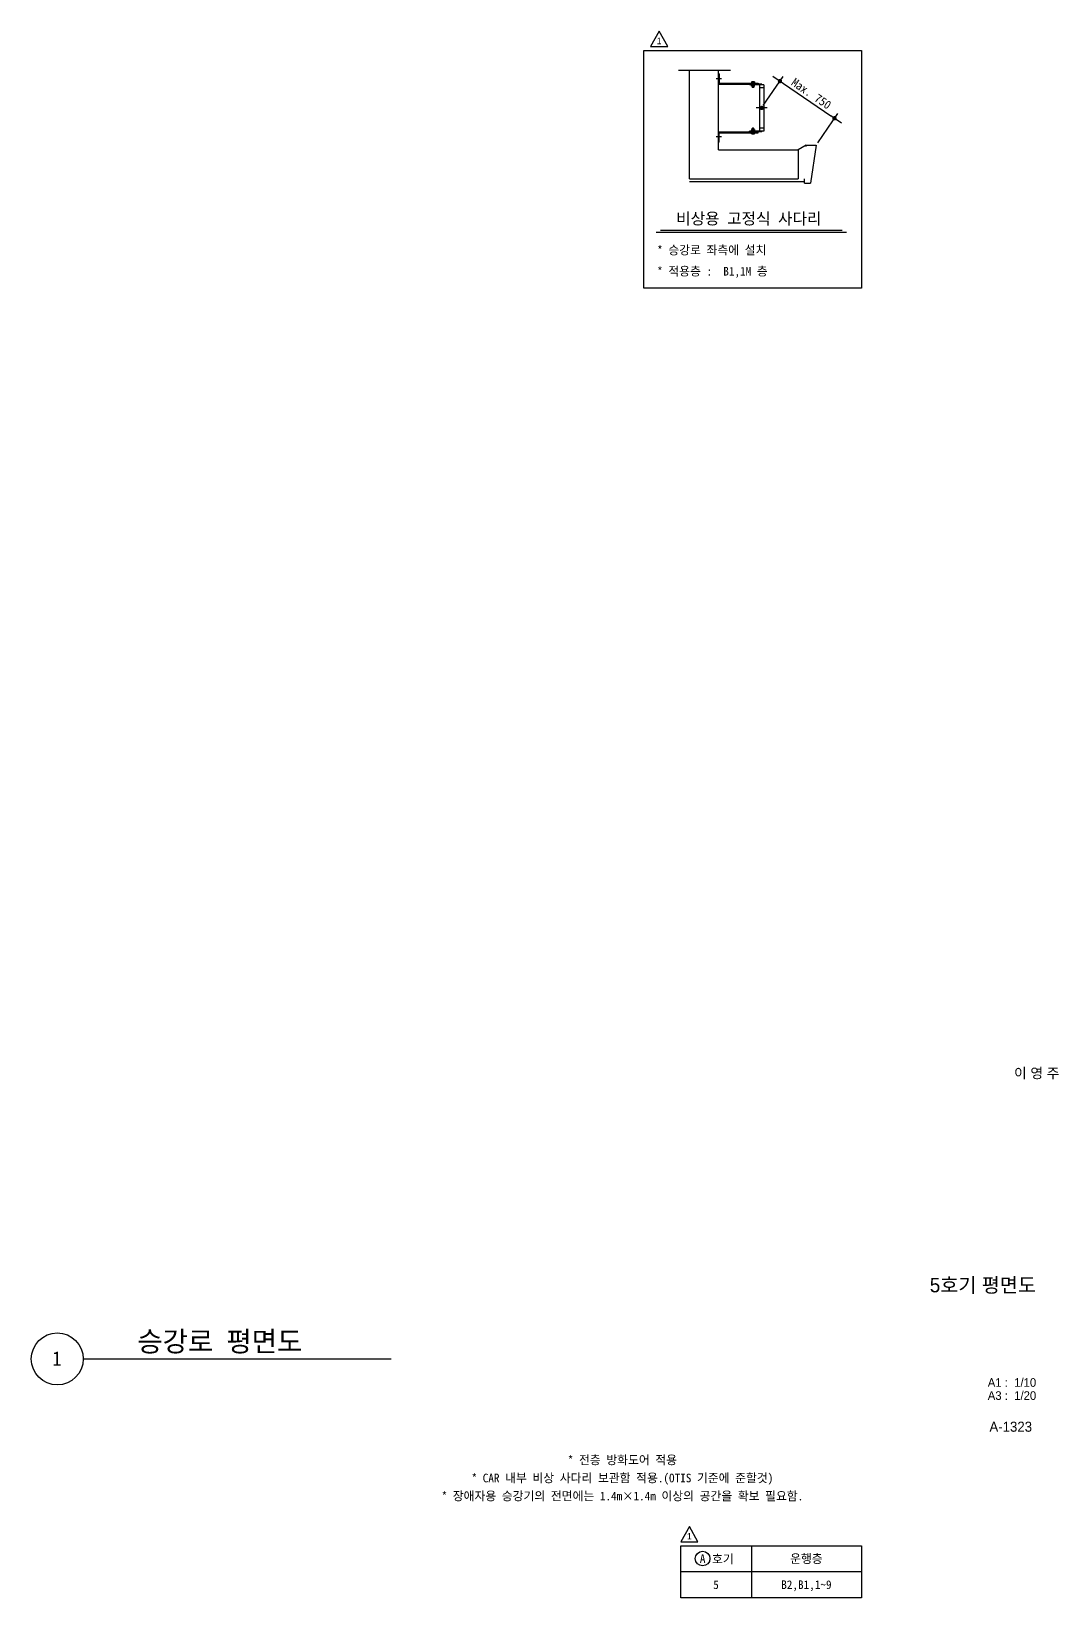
# Model space of a CAD drawing. Extents: x -9109 to 174251, y 57759 to 115528.
# Drawn here: x 146209 to 149770, y 110100 to 115528 of the extents above; entities that cross this region are included whole.
import ezdxf
from ezdxf.enums import TextEntityAlignment as Align

# ---------------------------------------------------------------- set-up
doc = ezdxf.new("R2010")
doc.units = 0
doc.header["$LTSCALE"] = 600
doc.header["$MEASUREMENT"] = 0
doc.linetypes.add('CENTER', pattern=[2, 1.25, -0.25, 0.25, -0.25])
doc.linetypes.add('PHANTOM', pattern=[2.5, 1.25, -0.25, 0.25, -0.25, 0.25, -0.25])
doc.layers.get('0').update_dxf_attribs({"linetype": 'CONTINUOUS'})
for name, color, linetype in [('1', 3, 'CONTINUOUS'), ('3', 1, 'CENTER'), ('4', 6, 'PHANTOM'), ('A-BORD-TEXT', 3, 'CONTINUOUS'), ('A-DIMS', 7, 'CONTINUOUS')]:
    doc.layers.add(name, color=color, linetype=linetype)
for name, color, linetype, lineweight in [('A-MKXS-TEXT1', 3, 'CONTINUOUS', 25), ('A-XXXX-SYMB', 7, 'CONTINUOUS', 25), ('A-XXXX-TABL', 7, 'CONTINUOUS', 25), ('A-XXXX-TXT1', 3, 'CONTINUOUS', 25)]:
    doc.layers.add(name, color=color, linetype=linetype, lineweight=lineweight)
doc.styles.add('HY울릉도L', font='')
doc.styles.add('OTIS', font='')
doc.styles.add('돋움체', font='')
doc.styles.add('맑은고딕', font='')
doc.styles.get('HY울릉도L').set_extended_font_data('Dotum')
doc.styles.get('OTIS').set_extended_font_data('Dotum')
doc.styles.get('돋움체').set_extended_font_data('DotumChe')
doc.styles.get('맑은고딕').set_extended_font_data('Dotum')
doc.dimstyles.new('CDIM', dxfattribs={"dimtxt": 3, "dimasz": 1.5, "dimexe": 2, "dimexo": 1, "dimgap": 1, "dimtad": 1, "dimdec": 0, "dimrnd": 0.5, "dimzin": 0, "dimdsep": 32, "dimlunit": 6, "dimtxsty": 'HY울릉도L', "dimblk1": '_CIDOT', "dimblk2": '_CIDOT', "dimsah": 1, "dimcen": 5.5, "dimclrd": 2, "dimclre": 2, "dimclrt": 7, "dimadec": 0, "dimazin": 0, "dimtfac": 1, "dimtdec": 0, "dimtix": 1, "dimtmove": 2, "dimatfit": 1, "dimldrblk": '_CIDOT', "dimfxl": 1, "dimtolj": 1, "dimtzin": 0, "dimlwd": -1, "dimarcsym": 0})

# ---------------------------------------------------------------- blocks, each defined once
blk = doc.blocks.new('A$C0DD524BE')
for p, q in [((0, 472), (0, 402)), ((6, 472), (0, 472)), ((6, 472), (6, 408)), ((0, 402), (275, 402)), ((6, 408), (275, 408)), ((300, 402), (215, 402)), ((215, 402), (215, 396)), ((300, 396), (215, 396)), ((231, 416), (229, 415)), ((229, 415), (229, 408)), ((251, 408), (229, 408)), ((231, 396), (229, 395)), ((229, 387), (229, 395)), ((231, 386), (229, 387)), ((249, 416), (231, 416)), ((231, 396), (249, 396)), ((231, 386), (249, 386)), ((234, 386), (234, 379)), ((246, 379), (234, 379)), ((235, 415), (235, 408)), ((235, 387), (235, 395)), ((244, 377), (236, 377)), ((245, 415), (245, 408)), ((245, 387), (245, 395)), ((246, 386), (246, 379)), ((249, 416), (251, 415)), ((249, 396), (251, 395)), ((249, 386), (251, 387)), ((251, 415), (251, 408)), ((251, 387), (251, 395)), ((275, 408), (275, 402)), ((315, 396), (285, 396)), ((285, 396), (285, 76)), ((300, 396), (300, 402)), ((315, 396), (315, 76)), ((0, 0), (0, 70)), ((0, 70), (275, 70)), ((6, 0), (0, 0)), ((6, 0), (6, 64)), ((6, 64), (275, 64)), ((300, 76), (215, 76)), ((215, 70), (215, 76)), ((215, 70), (215, 76)), ((300, 70), (215, 70)), ((231, 86), (229, 85)), ((229, 85), (229, 77)), ((231, 76), (229, 77)), ((251, 64), (229, 64)), ((229, 57), (229, 64)), ((231, 56), (229, 57)), ((231, 86), (249, 86)), ((231, 76), (249, 76)), ((249, 56), (231, 56)), ((234, 86), (234, 93)), ((246, 93), (234, 93)), ((235, 85), (235, 77)), ((235, 57), (235, 64)), ((244, 95), (236, 95)), ((245, 85), (245, 77)), ((245, 57), (245, 64)), ((246, 86), (246, 93)), ((249, 86), (251, 85)), ((249, 76), (251, 77)), ((249, 56), (251, 57)), ((251, 85), (251, 77)), ((251, 57), (251, 64)), ((275, 64), (275, 70)), ((315, 76), (285, 76)), ((315, 76), (285, 76)), ((300, 70), (300, 76))]:
    blk.add_line(p, q)
at = {"color": 4}
for p, q in [((315, 376), (285, 376)), ((315, 96), (285, 96))]:
    blk.add_line(p, q, dxfattribs=at)
for centre, radius, start, end in [((231, 410), 5.95, 53.9834, 90.1631), ((231, 390), 5.95, 53.9834, 90.1631), ((231, 392), 5.95, 269.8369, 306.0166), ((240, 402), 13.8, 66.5734, 113.4266), ((240, 382), 13.8, 66.5734, 113.4266), ((240, 400), 13.8, 246.5734, 293.4266), ((249, 410), 5.95, 89.8369, 126.0166), ((249, 390), 5.95, 89.8369, 126.0166), ((249, 392), 5.95, 233.9834, 270.1631), ((231, 80), 5.95, 53.9834, 90.1631), ((231, 82), 5.95, 269.8369, 306.0166), ((231, 62), 5.95, 269.8369, 306.0166), ((240, 72), 13.8, 66.5734, 113.4266), ((240, 90), 13.8, 246.5734, 293.4266), ((240, 70), 13.8, 246.5734, 293.4266), ((249, 80), 5.95, 89.8369, 126.0166), ((249, 82), 5.95, 233.9834, 270.1631), ((249, 62), 5.95, 233.9834, 270.1631)]:
    blk.add_arc(centre, radius, start, end)
at = {"layer": '1', "color": 1, "linetype": 'CENTER'}
for p, q in [((22, 437), (-16, 437)), ((22, 35), (-16, 35))]:
    blk.add_line(p, q, dxfattribs=at)
at = {"layer": '1'}
for p, q in [((234, 379), (236, 377)), ((246, 379), (244, 377)), ((234, 93), (236, 95)), ((246, 93), (244, 95))]:
    blk.add_line(p, q, dxfattribs=at)
at = {"layer": '3'}
blk.add_line((339, 236), (261, 236), dxfattribs=at)
blk = doc.blocks.new('_CIDOT')
at = {"color": 0, "linetype": 'ByBlock'}
blk.add_line((2, 0), (-1, 0), dxfattribs=at)
at = {"color": 0, "linetype": 'ByBlock', "const_width": 0.5}
blk.add_lwpolyline([(-0.25, 0, 1), (0.25, 0, 1)], format="xyb", close=True, dxfattribs=at)
blk = doc.blocks.new('*D995')
at = {"layer": 'A-DIMS', "lineweight": -2, "transparency": 16777216}
for p, q in [((148746, 115270.5), (148815.1, 115371.7)), ((148934.7, 115141.8), (149003.8, 115243))]:
    blk.add_line(p, q, dxfattribs=at)
at = {"layer": 'A-DIMS', "transparency": 16777216}
blk.add_line((148816.2, 115346.7), (148980.1, 115234.9), dxfattribs=at)
at = {"layer": 'A-DIMS', "transparency": 16777216, "xscale": 15, "yscale": 15, "zscale": 15}
for p, rotation in [((148803.8, 115355.2), 145.6923263926858), ((148992.5, 115226.4), 325.6923263926858)]:
    blk.add_blockref('_CIDOT', p, dxfattribs=dict(at, rotation=rotation))
at = {"layer": 'A-DIMS', "color": 3, "transparency": 16777216, "insert": (148912.4, 115311.7), "char_height": 30, "attachment_point": 5, "rotation": 325.6923, "style": '돋움체'}
blk.add_mtext('\\A1;Max. 750', dxfattribs=at)

msp = doc.modelspace()

# ---------------------------------------------------------------- linework, layer by layer
for p, q in [((148490.4, 115017), (148490.4, 115393.7)), ((148590.4, 115117), (148590.4, 115393.7))]:
    msp.add_line(p, q)
at = {"color": 7}
for p, q in [((148894.1, 115133.5), (148866.6, 115117)), ((148894.1, 115133.5), (148929.1, 115133.5)), ((148894.1, 115132.5), (148894.1, 115133.5)), ((148894.1, 115128.5), (148894.1, 115133.5)), ((148894.1, 115133.5), (148894.1, 115132.5)), ((148929.1, 115133.5), (148909.1, 115002.1)), ((148590.4, 115117), (148866.6, 115117)), ((148866.6, 115117), (148866.6, 115017)), ((148490.4, 115017), (148866.6, 115017)), ((148889.1, 115002.1), (148889.1, 115017.1)), ((148889.1, 115002.1), (148909.1, 115002.1))]:
    msp.add_line(p, q, dxfattribs=at)
at = {"color": 4, "linetype": 'Continuous'}
for points in [[(148354.8, 115475.3), (148414.8, 115475.3), (148384.8, 115527.8), (148354.8, 115475.3)], [(148459.6, 110293.3), (148519.6, 110293.3), (148489.6, 110345.8), (148459.6, 110293.3)]]:
    msp.add_lwpolyline(points, dxfattribs=at)
at = {"layer": '1'}
for p, q in [((148374.9, 114831.2), (149033.8, 114831.2)), ((148389.9, 114838.7), (149018.8, 114838.7))]:
    msp.add_line(p, q, dxfattribs=at)
at = {"layer": '1', "const_width": 7.5}
msp.add_lwpolyline([(148744.2, 115262.2, -1), (148736.7, 115262.2, -1)], format="xyb", close=True, dxfattribs=at)
at = {"layer": '1'}
msp.add_circle((148535.7, 110235.2), 25.5, dxfattribs=at)
at = {"layer": '4'}
for p, q in [((148452.6, 115393.7), (148631.7, 115393.7)), ((148490.4, 115007.1), (148889.1, 115007.1))]:
    msp.add_line(p, q, dxfattribs=at)
at = {"layer": 'A-XXXX-SYMB'}
msp.add_line((146388.9, 110927), (147455.8, 110927), dxfattribs=at)
msp.add_circle((146298.9, 110927), 90, dxfattribs=at)
at = {"layer": 'A-XXXX-TABL'}
for p, q in [((148704.6, 110279.6), (148704.6, 110099.6)), ((149085.9, 110189.6), (148459.6, 110189.6))]:
    msp.add_line(p, q, dxfattribs=at)
for points in [[(148332.3, 115461.6), (149085.9, 115461.6), (149085.9, 114637.4), (148332.3, 114637.4)], [(148459.6, 110279.6), (149085.9, 110279.6), (149085.9, 110099.6), (148459.6, 110099.6)]]:
    msp.add_lwpolyline(points, close=True, dxfattribs=at)

# ---------------------------------------------------------------- block references
at = {"layer": '1', "xscale": 0.5, "yscale": 0.5, "zscale": 0.5}
msp.add_blockref('A$C0DD524BE', (148590.4, 115144.2), dxfattribs=at)

# ---------------------------------------------------------------- texts
at = {"color": 4, "linetype": 'Continuous', "style": 'OTIS'}
for p in [(148384.8, 115494.5), (148489.6, 110312.5)]:
    msp.add_text('1', height=22.5, dxfattribs=at).set_placement(p, align=Align.MIDDLE_CENTER)
at = {"layer": 'A-BORD-TEXT', "style": '맑은고딕'}
msp.add_text('이 영 주', height=35, dxfattribs=at).set_placement((149772.2, 111899.8), align=Align.RIGHT)
at = {"layer": 'A-MKXS-TEXT1', "style": '돋움체'}
for s, height, p in [('비상용 고정식 사다리', 40, (148444, 114858.9)), ('* 승강로 좌측에 설치', 30, (148378, 114754.5)), ('* 적용층 :  B1,1M 층', 30, (148378, 114681.3)), ('호기', 30, (148568.4, 110218.1))]:
    msp.add_text(s, height=height, dxfattribs=at).set_placement(p)
for s, p in [('* 전층 방화도어 적용', (148257.7, 110561.8)), ('* CAR 내부 비상 사다리 보관함 적용.(OTIS 기준에 준할것)', (148257.7, 110499.3)), ('* 장애자용 승강기의 전면에는 1.4m×1.4m 이상의 공간을 확보 필요함.', (148257.7, 110436.8))]:
    msp.add_text(s, height=30, dxfattribs=at).set_placement(p, align=Align.CENTER)
for s, p in [('A', (148535.7, 110235.2)), ('운행층', (148895.3, 110234.6)), ('5', (148582.1, 110144.6)), ('B2,B1,1~9', (148895.3, 110144.6))]:
    msp.add_text(s, height=30, dxfattribs=at).set_placement(p, align=Align.MIDDLE_CENTER)
at = {"layer": 'A-XXXX-TXT1', "style": '맑은고딕'}
msp.add_text('5호기 평면도', height=50, dxfattribs=at).set_placement((149507.1, 111182.8), align=Align.MIDDLE_CENTER)
at = {"layer": 'A-XXXX-TXT1', "style": '돋움체'}
msp.add_text('승강로 평면도', height=70, dxfattribs=at).set_placement((147148.5, 110931.5), align=Align.BOTTOM_RIGHT)
msp.add_text('1', height=50, dxfattribs=at).set_placement((146297.8, 110928.1), align=Align.MIDDLE)
at = {"layer": 'A-XXXX-TXT1', "style": '맑은고딕'}
for s, height, p in [('A1 :  1/10', 30, (149691.9, 110830.3)), ('A3 :  1/20', 30, (149691.9, 110784.9)), ('A-1323', 35, (149677.4, 110674.6))]:
    msp.add_text(s, height=height, dxfattribs=at).set_placement(p, align=Align.RIGHT)

# ---------------------------------------------------------------- dimensions: what is measured, and where the dimension line sits
at = {"layer": 'A-DIMS'}
dim = msp.add_aligned_dim(p1=(148740.4, 115262.2), p2=(148929.1, 115133.5), distance=112.5, text='Max. 750', dimstyle='CDIM', override={"dimscale": 10, "dimtxsty": '돋움체', "dimclrd": 256, "dimclre": 256, "dimclrt": 3}, dxfattribs=at)
dim.commit()
dim.dimension.update_dxf_attribs({"geometry": '*D995', "text_midpoint": (148912.4, 115311.7)})

doc.saveas('drawing.dxf')
